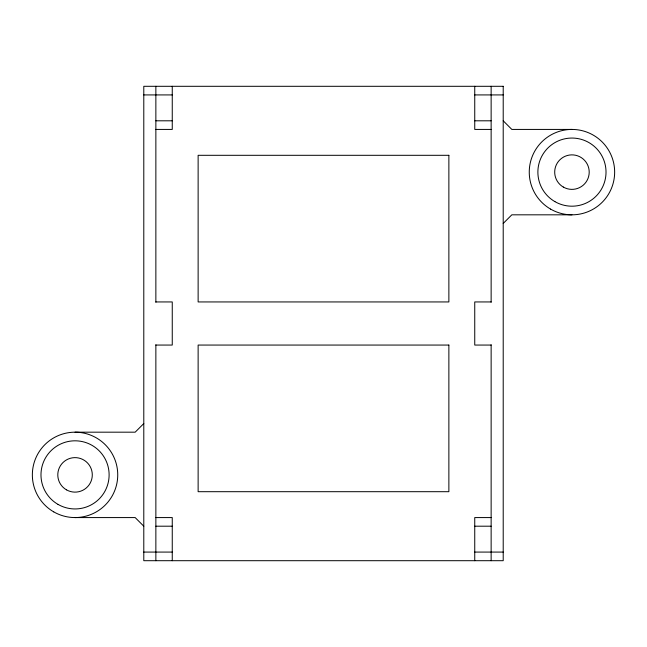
<?xml version="1.0" encoding="UTF-8"?>
<svg xmlns="http://www.w3.org/2000/svg" width="647" height="647" viewBox="0 0 647 647"><rect width="100%" height="100%" fill="white"/><g stroke="black" fill="none" stroke-linecap="round" stroke-linejoin="round"><path stroke-width="0.97" d="M143.788 423.559L135.166 432.18L75.044 432.18M503.212 223.441L511.834 214.82L571.956 214.82M143.788 94.923L172.256 94.923M474.744 94.923L503.212 94.923M155.862 120.803L172.256 120.803M474.744 120.803L491.138 120.803M155.862 129.424L172.256 129.424L172.256 86.302M491.138 129.424L474.744 129.424L474.744 86.302M571.956 129.424L511.834 129.424L503.212 120.803M155.862 301.939L172.256 301.939L172.256 345.061L155.862 345.061M491.138 301.939L474.744 301.939L474.744 345.061L491.138 345.061M75.044 517.576L135.166 517.576L143.788 526.197M155.862 517.576L172.256 517.576L172.256 560.698M491.138 517.576L474.744 517.576L474.744 560.698M155.862 526.197L172.256 526.197M474.744 526.197L491.138 526.197M143.788 552.077L172.256 552.077M474.744 552.077L503.212 552.077M491.138 86.302L491.138 302.27M491.138 344.73L491.138 560.698M155.862 86.302L155.862 302.27M155.862 344.73L155.862 560.698M503.212 86.302L143.788 86.302L143.788 560.698L503.212 560.698L503.212 86.302M448.872 155.304L198.128 155.304L198.128 301.939L448.872 301.939L448.872 155.304M448.872 345.061L198.128 345.061L198.128 491.696L448.872 491.696L448.872 345.061M58.012 504.385A34.073 34.073 0 0 0 109.117 474.874A34.073 34.073 0 0 0 58.012 445.371A34.073 34.073 0 0 0 58.012 504.385M66.423 489.819A17.251 17.251 0 0 0 92.295 474.874A17.251 17.251 0 0 0 66.423 459.936A17.251 17.251 0 0 0 66.423 489.819M53.701 511.85A42.694 42.694 0 0 0 117.738 474.874A42.694 42.694 0 0 0 53.701 437.898A42.694 42.694 0 0 0 53.701 511.85M563.327 187.064A17.251 17.251 0 0 0 589.207 172.126A17.251 17.251 0 0 0 563.327 157.181A17.251 17.251 0 0 0 563.327 187.064M554.916 201.629A34.073 34.073 0 0 0 606.021 172.126A34.073 34.073 0 0 0 554.916 142.615A34.073 34.073 0 0 0 554.916 201.629M550.605 209.102A42.694 42.694 0 0 0 614.65 172.126A42.694 42.694 0 0 0 550.605 135.15A42.694 42.694 0 0 0 550.605 209.102"/></g></svg>
